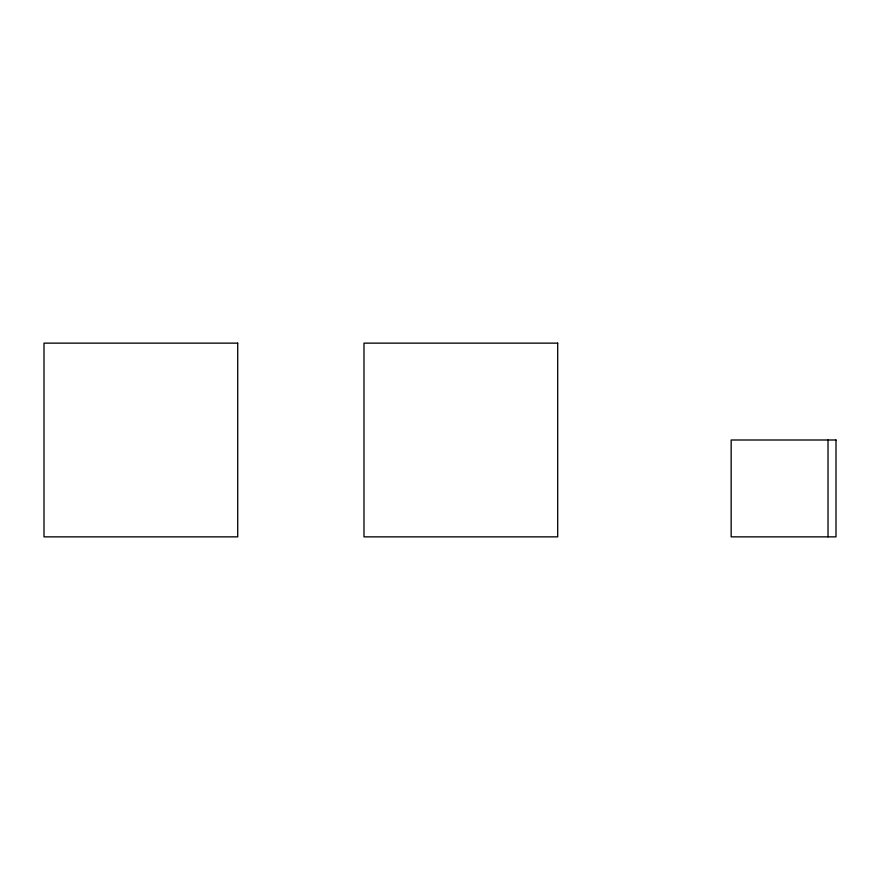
<?xml version="1.0" encoding="UTF-8"?>
<svg xmlns="http://www.w3.org/2000/svg" width="880" height="880" viewBox="0 0 880 880"><rect width="100%" height="100%" fill="white"/><g stroke="black" fill="none" stroke-linecap="round" stroke-linejoin="round"><path stroke-width="1.32" d="M828.014 440L828.014 536.855M237.71 343.145L44 343.145L44 536.855L237.71 536.855L237.71 343.145M557.7 343.145L363.99 343.145L363.99 536.855L557.7 536.855L557.7 343.145M836 440L731.159 440L731.159 536.855L836 536.855L836 440"/></g></svg>
